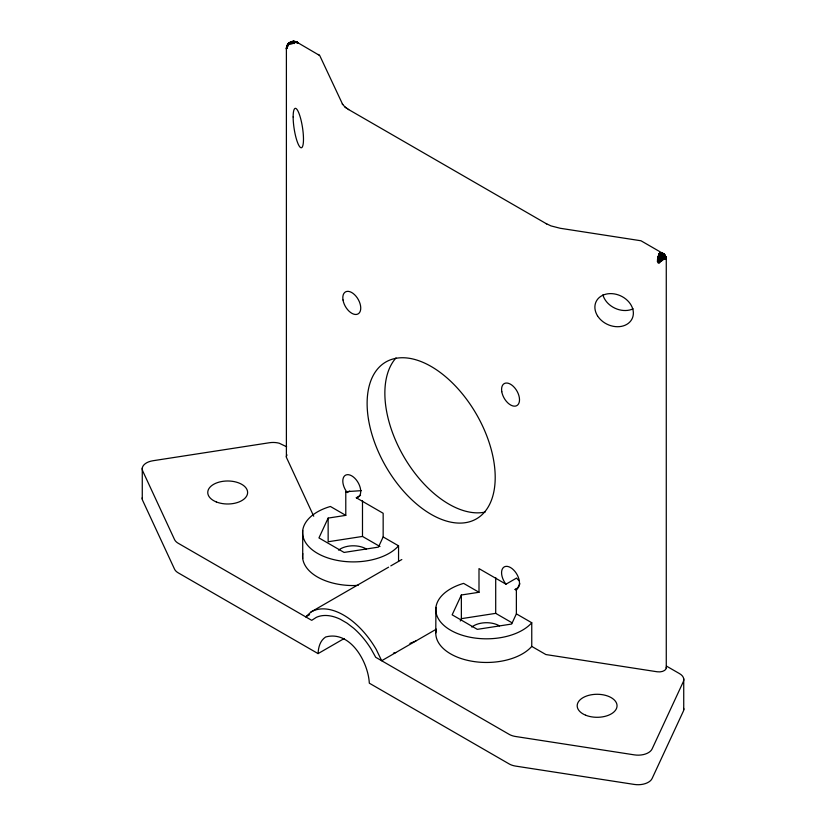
<?xml version="1.0" encoding="UTF-8"?>
<svg xmlns="http://www.w3.org/2000/svg" width="826" height="826" viewBox="0 0 826 826"><rect width="100%" height="100%" fill="white"/><g stroke="black" fill="none" stroke-linecap="round" stroke-linejoin="round"><path stroke-width="1.24" d="M142.268 499.131L142.268 468.094M286.395 457.098L286.395 48.176L287.014 45.564L288.739 43.21L292.239 41.434L296.038 41.723L297.546 42.477L291.402 42.312L289.193 42.88L287.582 44.676L291.464 41.63L296.369 41.858L319.734 55.548L342.718 104.52L342.284 103.911L344.927 106.946L348.727 109.621M361.385 490.654L345.784 491.697L345.784 515.362L328.149 518.088L328.149 541.753L362.49 536.435L379.981 546.533M362.49 536.435L362.49 500.742M328.149 518.088L318.95 537.922L344.091 552.439L378.432 547.122L383.161 536.941L383.161 513.276L356.316 497.768A12.679 7.32 60 0 0 358.618 483.509A12.679 7.32 60 0 0 344.917 475.59A12.679 7.32 60 0 0 347.23 492.523L349.718 491.088M460.278 620.997L461.362 618.664L461.362 594.999L478.997 592.273L478.997 568.608L505.977 584.188L516.57 578.076A12.679 7.32 60 0 0 519.358 580.915M512.099 622.825L495.703 613.357L495.703 577.539M461.362 594.999L452.152 614.833L477.304 629.35L511.645 624.043L516.374 613.852L516.374 590.187L519.926 583.796M666.272 667.367A7.248 4.182 0 0 1 657.176 671.775L545.883 654.553L531.758 646.407L531.758 622.742L516.374 613.852M666.272 668.1L666.272 259.178M683.732 709.875L683.732 678.838M531.758 646.407A50.716 29.282 0 0 1 474.527 661.636A50.716 29.282 0 0 1 435.787 632.923L435.911 607.389M287.933 44.077L293.622 42.632L293.282 41.372L292.404 42.911L288.047 43.943L286.395 48.91L287.014 45.564L288.326 43.85L291.093 42.632L294.428 42.549C292.404 38.667 287.386 46.163 286.395 48.176C286.756 43.22 293.065 41.919 296.916 42.116L292.012 41.507L291.196 42.787L291.526 43.757L290.969 43.344L292.569 41.403L297.546 42.477M546.069 223.557L551.025 225.911L560.224 228.275L640.976 240.769L663.164 253.582L664.548 256.359C666.912 257.206 661.595 250.319 659.055 253.634L657.434 260.087L659.385 261.222L661.698 261.047L659.055 253.634C662.628 251.827 666.169 255.43 666.252 258.91C666.799 256.793 662.101 251.61 661.616 253.809C661.863 255.306 658.683 256.101 658.735 254.418C660.501 252.013 665.426 254.542 665.962 257.371C666.572 259.116 664.476 253.2 662.349 253.117C660.139 251.796 661.151 255.884 658.735 254.418M288.336 43.695L290.484 42.012L292.61 43.117L293.695 41.3L298.052 43.024L295.016 41.455L293.664 41.537L293.622 42.632L295.625 41.661L297.277 43.014M659.076 254.078L659.52 262.998L658.797 262.813L658.952 253.995L660.284 262.152L657.93 261.801L659.055 253.634L663.877 255.058L666.252 258.91M286.457 47.464C287.861 44.49 293.044 40.216 296.524 42.415L295.367 41.548L293.622 42.632C290.969 40.753 287.582 43.499 292.765 42.704C289.74 43.024 286.209 45.502 286.519 48.827C287.427 45.915 290.463 39.028 294.066 43.592L294.428 42.549C291.485 40.195 288.212 43.303 293.622 42.632L294.17 41.321L297.04 42.508M665.085 255.533C664.001 253.138 659.231 252.106 659.489 254.687L657.847 257.609C660.8 261.026 667.852 255.234 662.349 253.117M286.395 48.91L287.809 44.346L290.122 43.964C290.752 42.054 294.655 40.061 295.181 42.622L293.653 41.816M142.268 497.675A14.486 8.374 0 0 0 142.702 500.566L174.523 569.124A14.496 8.374 0 0 0 178.271 572.872L318.082 653.603C318.351 647.326 320.085 640.666 325.589 637.022C350.255 630.083 368.22 661.936 369.315 683.185L509.136 763.916A14.496 8.384 0 0 0 515.62 766.094L634.358 784.442A14.486 8.353 -0.1 0 0 652.096 778.526L683.298 711.31A14.496 8.363 0 0 0 683.732 708.419M435.787 632.923L436.396 629.133L381.674 660.738L376.305 649.566A65.213 37.655 60 0 0 311.092 611.921L305.734 616.888L309.574 614.668M659.303 254.676L658.374 257.092C661.058 259.798 666.541 254.336 662.173 253.283C663.856 255.668 658.239 257.268 658.735 254.945M660.779 253.892L664.362 256.287L665.993 258.889L664.465 255.926L659.933 253.665L663.588 256.039L665.488 258.652C665.756 254.511 661.76 250.712 666.097 258.383L664.362 254.873L660.728 253.107M659.262 254.119L658.115 256.442M290.938 41.868L292.745 42.58C289.069 42.198 286.261 45.74 286.725 48.579M292.61 43.117L293.436 43.045L293.715 41.341L295.884 42.291L291.774 41.548M286.973 45.802L287.293 45.347C286.064 45.895 290.215 43.406 291.485 43.107M292.745 42.58L290.484 42.012L293.137 42.25L292.115 41.568L293.622 42.632C289.668 41.207 293.168 42.322 293.684 41.372M286.736 46.308L288.253 45.575C288.398 41.197 293.901 41.341 297.009 42.188M296.183 41.94C293.994 42.601 293.488 40.959 295.367 41.971C292.063 43.427 295.027 40.061 295.884 42.291M289.389 43.004L291.464 41.63M660.707 253.437L659.757 253.396C662.906 252.87 665.415 256.143 665.188 259.096L661.564 254.336L659.055 253.634L659.716 255.348L657.62 258.837L658.074 259.663C660.511 261.315 665.116 259.798 665.488 256.69L663.66 254.191L659.943 253.21M657.62 258.837L659.695 256.834L659.551 254.078L662.855 259.777L662.741 255.73L659.912 253.778M293.829 42.219L296.038 41.723M663.495 254.026L665.622 257.784L664.187 254.78L659.891 253.499C668.203 252.229 664.001 262.431 658.27 258.806M288.357 43.561L289.988 42.549L292.848 42.436M657.434 260.087L660.139 256.855L660.057 254.604L659.055 253.634C662.266 253.778 663.629 257.392 662.194 260.025L659.871 254.656M356.316 497.768L360.549 495.332M311.092 611.921L388.592 567.173M390.801 565.893L401.828 559.522M318.082 653.603L344.225 638.508M516.374 590.187L515.094 589.454L517.303 588.174M294.004 42.384L294.851 41.981M294.025 41.868L295.77 41.775L294.18 41.919M409.913 643.413L415.808 641.028M291.186 41.827L293.075 41.507L294.51 42.209M393.444 653.129L395.809 652.571M293.695 41.3L293.137 42.25M291.97 42.642L290.68 42.498M461.362 618.664L495.703 613.357M358.195 585.314L354.457 585.551A50.716 29.292 0 0 1 302.781 553.596M291.97 42.425L288.553 43.489L287.345 46.235M291.785 42.787L289.183 42.818L292.208 42.219M292.404 42.911L288.821 43.334M660.676 253.324L664.455 255.203L665.715 258.208M291.526 43.757L292.352 43.768M293.436 43.045L294.304 43.066L291.795 41.672L292.972 42.332M660.769 253.551L663.753 255.709L664.455 258.786L661.358 254.676L659.84 253.902L663.99 259.157L663.588 256.039L660.81 253.665L663.846 255.389L664.837 258.393M659.891 253.499L662.349 254.728L663.588 257.34L663.454 259.478L659.716 253.995L662.184 256.215L660.945 261.212L659.489 254.687M664.104 255.606L665.797 257L665.591 256.421M348.097 109.249L546.698 223.929M286.663 446.794L279.24 443.232A14.496 8.353 0 0 0 269.379 442.746L152.955 460.743A14.486 8.363 0 0 0 142.712 470.985L174.523 539.543A14.496 8.374 0 0 0 178.271 543.291L311.712 620.336L316.286 617.383A57.965 33.463 60 0 1 340.374 619.293L347.034 623.145L353.621 628.194A57.965 33.463 60 0 1 371.122 649.05L375.696 657.289L509.136 734.335A14.496 8.374 0 0 0 515.62 736.503L634.358 754.871A14.486 8.374 0.1 0 0 652.106 748.955L683.298 681.729A14.496 8.374 -0.1 0 0 679.561 673.644L666.365 666.045M345.784 491.697L347.23 492.523M345.784 515.362L330.4 506.472A50.716 29.292 0 0 0 317.432 553.317A50.716 29.292 0 0 0 398.555 545.821L398.555 561.422M383.161 536.941L398.555 545.821M478.997 592.273L463.613 583.383A50.716 29.292 0 0 0 450.645 630.238A50.716 29.292 0 0 0 531.768 622.742M318.289 54.454L319.084 54.919M344.927 106.946L346.817 108.423M658.559 256.339C660.346 257.908 664.434 255.792 662.782 253.375M660.604 254.243C663.361 256.731 660.976 260.789 658.797 262.813L657.971 262.854C659.984 260.727 662.948 257.185 660.501 254.356M664.021 254.408L665.549 257.02M660.366 254.449L660.852 257.64L657.93 261.801L657.289 261.326L660.325 257.681L660.222 254.532M664.569 255.905L664.992 257.144M313.725 516.229L286.612 457.81A7.248 4.182 -0.1 0 1 287.045 454.961M665.488 258.652L663.846 254.749L664.899 256.483M302.708 530.478L302.719 558.521M485.099 512.079A90.571 52.286 60 0 1 403.646 456.365A90.571 52.286 60 0 1 396.026 357.926M633.119 308.821A19.927 15.704 24.9 0 1 602.897 294.861M505.977 584.188A12.679 7.32 60 0 1 503.684 567.276A12.679 7.32 60 0 1 517.386 575.185A12.679 7.32 60 0 1 515.094 589.454M338.598 550.137A18.11 10.47 0 0 1 366.29 548.98M471.801 627.058A18.11 10.47 0 0 1 499.493 625.891M597.466 315.738A19.927 15.725 25 0 0 630.796 320.88A19.927 15.725 25 0 0 614.11 293.88A19.927 15.725 25 0 0 597.466 315.738M293.147 116.951A19.927 4.213 81.2 0 0 300.891 147.72A19.927 4.213 81.2 0 0 300.901 119.553A19.927 4.213 81.2 0 0 293.147 116.951M585.696 715.223A19.927 11.512 0 0 0 616.97 706.798A19.927 11.512 0 0 0 588.69 695.358A19.927 11.512 0 0 0 585.696 715.223M216.267 501.919A19.927 11.502 0 0 0 247.542 493.494A19.927 11.502 0 0 0 219.272 482.064A19.927 11.502 0 0 0 216.267 501.919M343.007 299.983A12.679 7.32 60 0 0 357.772 314.076A12.679 7.32 60 0 0 354.56 294.675A12.679 7.32 60 0 0 343.007 299.983M501.774 391.669A12.679 7.32 60 0 0 516.539 405.762A12.679 7.32 60 0 0 513.328 386.361A12.679 7.32 60 0 0 501.774 391.669M368.499 419.505A90.571 52.286 60 0 0 473.938 520.153A90.571 52.286 60 0 0 451.037 381.602A90.571 52.286 60 0 0 368.499 419.505"/></g></svg>
